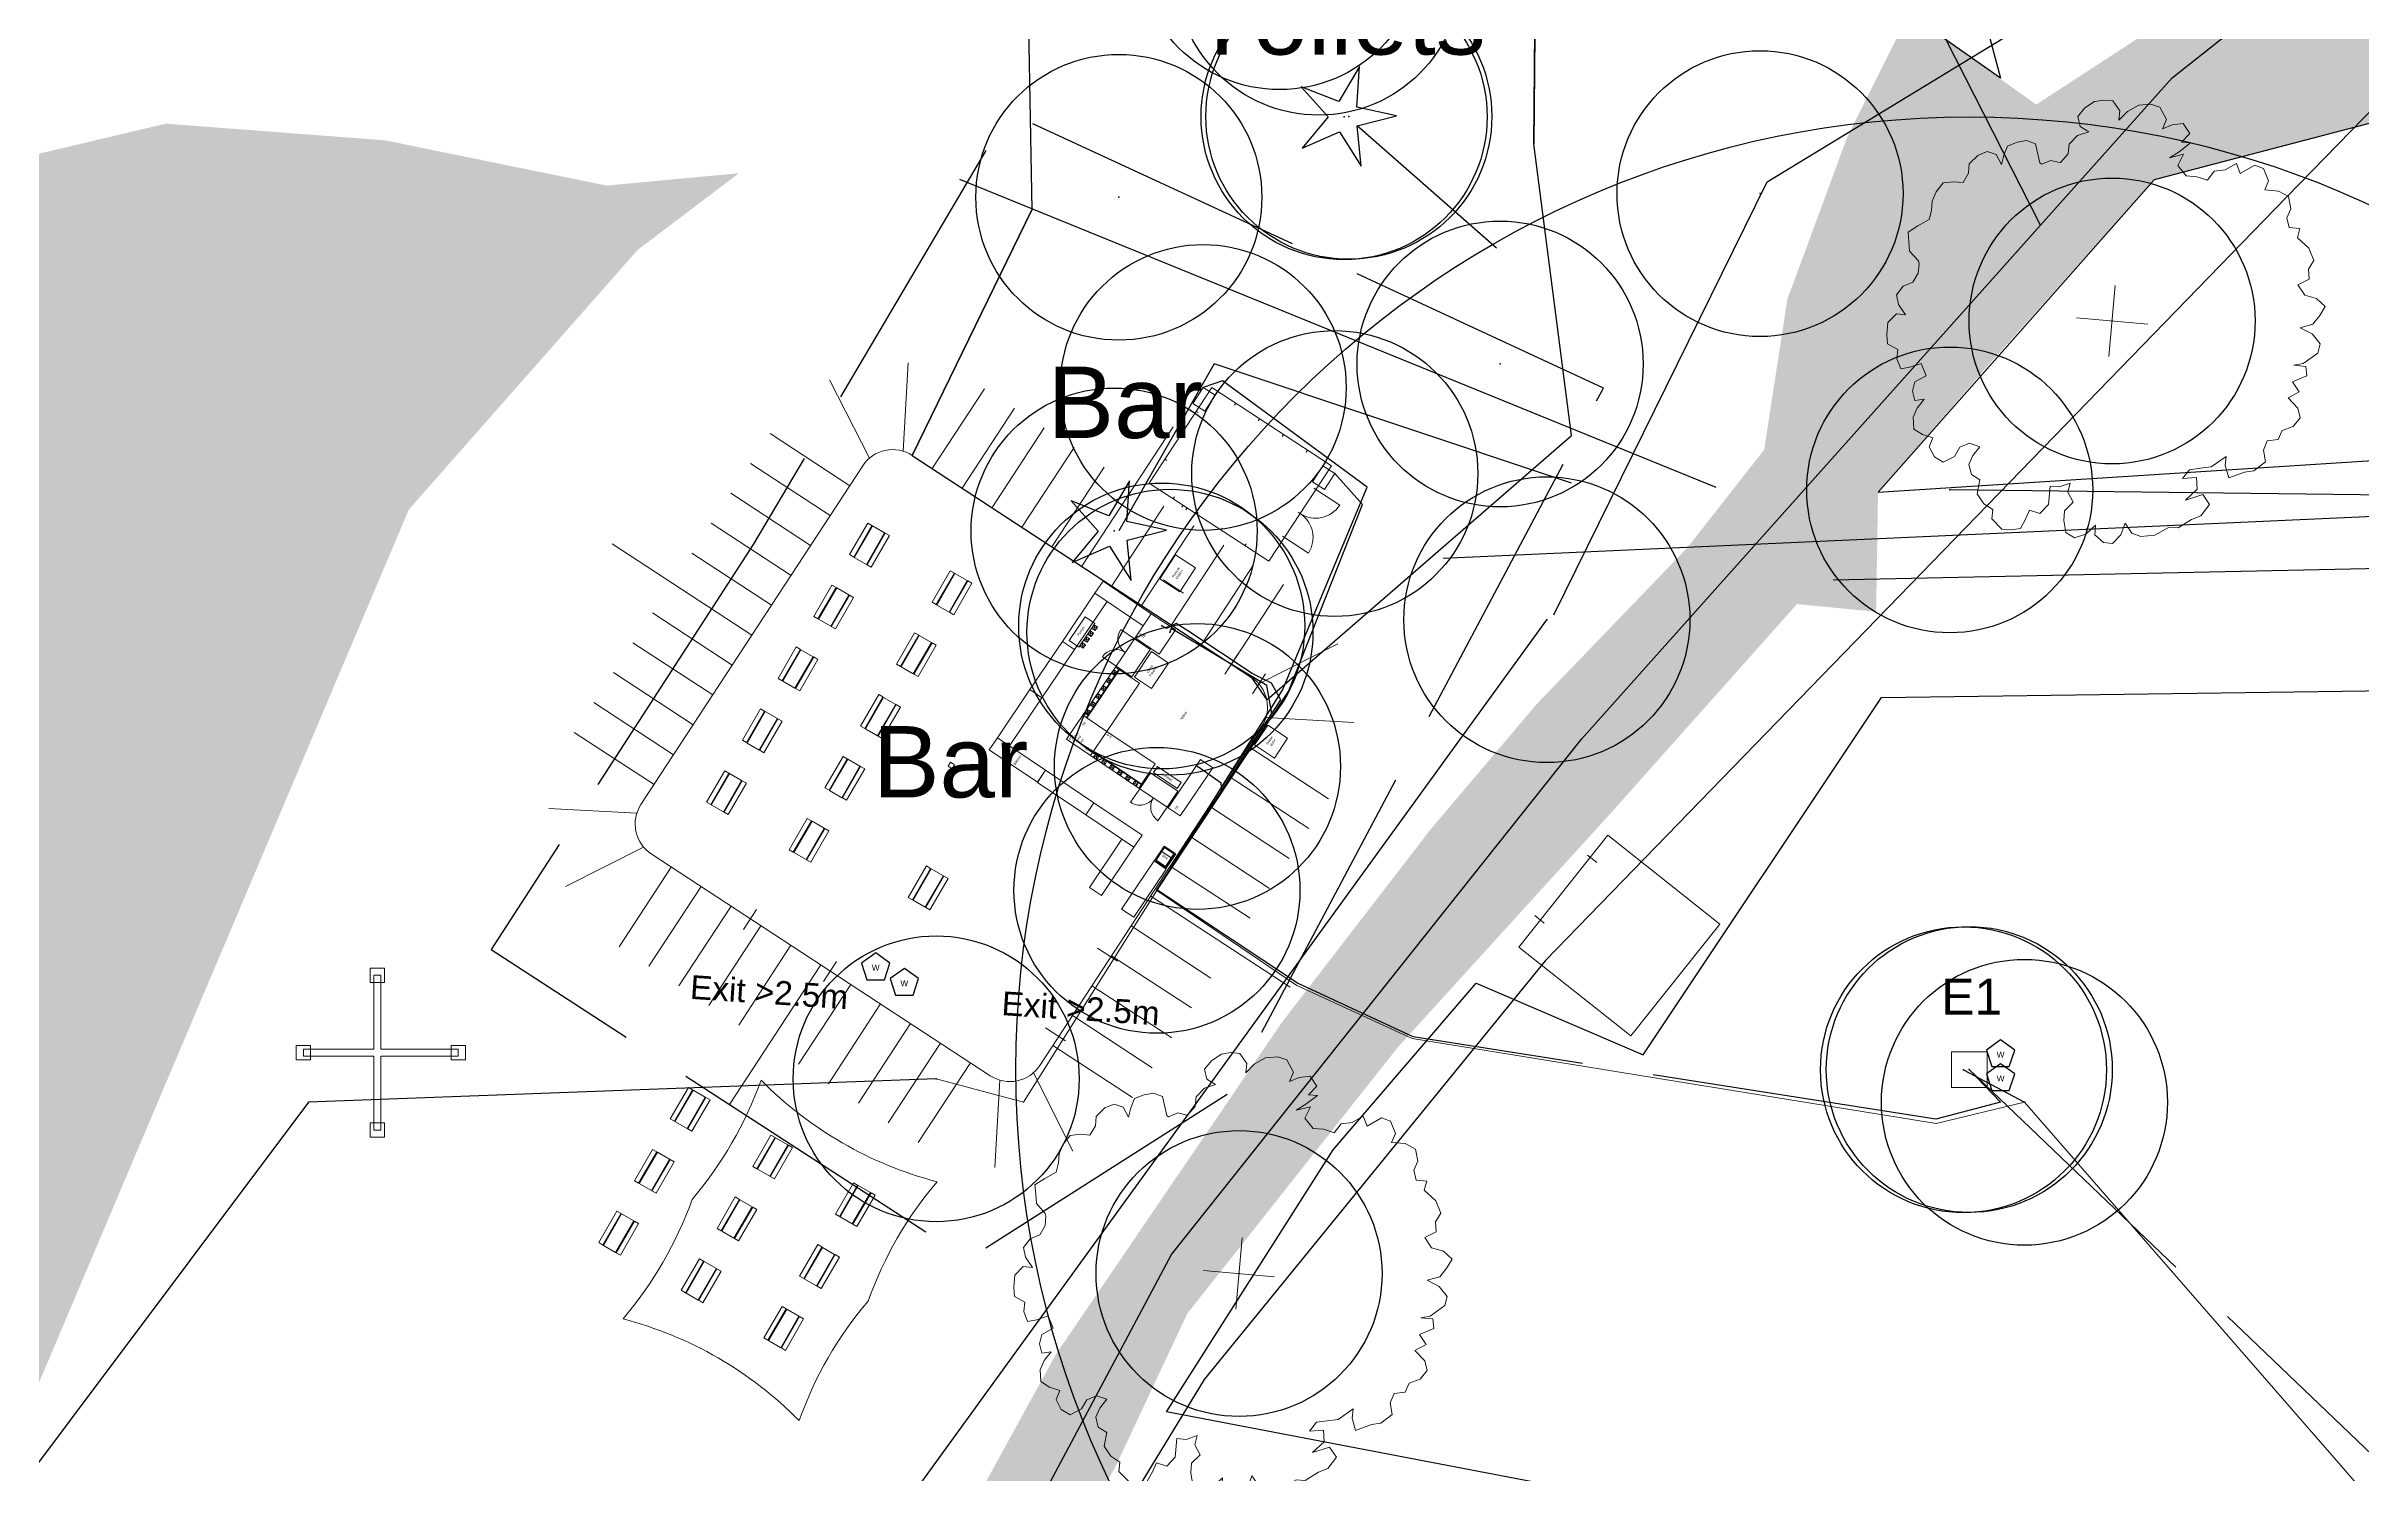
# Model space of a CAD drawing. Header units: metres. Extents: x 372109 to 376137, y 236217 to 239160.
# Drawn here: x 374176 to 374273.2, y 238256.4 to 238316.3 of the extents above; entities that cross this region are included whole.
import ezdxf

# ---------------------------------------------------------------- set-up
doc = ezdxf.new("R2010")
doc.units = ezdxf.units.M
doc.header["$MEASUREMENT"] = 0
doc.header["$PDMODE"] = 32
doc.header["$PDSIZE"] = 12
doc.linetypes.add('ACAD_ISO02W100', pattern=[15, 12, -3])
doc.linetypes.add('ACAD_ISO11W100', pattern=[33, 12, -3, 12, -3, 0, -3])
for name, color, linetype, lineweight, true_color in [('Areas ... Backstage', 16, 'Continuous', 25, 0x800000), ('Areas ... Camping', 96, 'Continuous', 25, 0x008000), ('Fire ... Water Extinguisher', 1, 'Continuous', 25, 0xff0000), ('Heras (internal)', 16, 'Continuous', 25, 0x800000), ('Labels', 18, 'Continuous', 25, 0x000000), ('License ... Music & Alcohol', 4, 'ACAD_ISO02W100', 25, 0x00ffff), ('Lighting ... Festoon', 4, 'Continuous', 25, 0x00ffff), ('Natural ... Tree Symbols', 96, 'Continuous', 5, 0x008000), ('Natural ... Trees', 96, 'Continuous', 25, 0x008000), ('Natural ... Water', 176, 'Continuous', 25, 0x000080), ('NOC ... DK', 18, 'Continuous', 13, 0x000000), ('NOC ... DK Names', 18, 'Continuous', 25, 0x000000), ('NOC ... DK Radius', 216, 'Continuous', 25, 0x800080), ('NOC ... Fibre', 2, 'ACAD_ISO11W100', 25, 0xffff00), ('NOC ... Switch', 30, 'Continuous', 25, 0xff7f00), ('Paths ... Roads', 56, 'Continuous', 25, 0x808000), ('Paths ... Trackway', 9, 'Continuous', 25, 0xc0c0c0), ('Power ... 16', 4, 'Continuous', 25, 0x00ffff), ('Power ... 32', 5, 'Continuous', 25, 0x0000ff), ('Power ... 63-3', 20, 'Continuous', 13, 0xfd5b07), ('Power ... Demand', 2, 'Continuous', 25, 0xffff00), ('Power ... Distro', 3, 'Continuous', 25, 0x00ff00), ('Services ... Water Lines', 5, 'Continuous', 25, 0x0000ff), ('Services ... Water Points', 5, 'Continuous', 25, 0x0000ff), ('Streets', 18, 'Continuous', 25, 0x000000), ('Structures', 18, 'Continuous', 18, 0x000000), ('Structures ... Exits', 18, 'Continuous', 5, 0x000000), ('Structures ... Guys & Poles', 253, 'Continuous', 9, 0xa0a0a4), ('Structures ... Internal', 9, 'Continuous', 0, 0xc0c0c0), ('Water ... Labels', 136, 'Continuous', 25, 0x008080), ('Water ... Pipes', 136, 'Continuous', 25, 0x008080), ('Water ... Points', 136, 'Continuous', 25, 0x008080)]:
    doc.layers.add(name, color=color, linetype=linetype, lineweight=lineweight, true_color=true_color)
doc.styles.add('textstyle11', font='')
doc.styles.add('textstyle12', font='')
doc.styles.add('textstyle13', font='')
doc.styles.add('textstyle147', font='Arial.ttf')
doc.styles.add('textstyle165', font='Arial.ttf')
doc.styles.add('textstyle168', font='Arial.ttf')
doc.styles.add('textstyle17', font='Arial.ttf')
doc.styles.add('textstyle174', font='Arial.ttf')
doc.styles.add('textstyle175', font='Arial.ttf')
doc.styles.add('textstyle39', font='')
doc.styles.add('textstyle40', font='')
doc.styles.add('textstyle41', font='')
doc.styles.add('textstyle42', font='')
doc.styles.add('textstyle43', font='')
doc.styles.add('textstyle44', font='')
doc.styles.add('textstyle45', font='')
doc.styles.add('textstyle46', font='')
doc.styles.add('textstyle47', font='')
doc.styles.add('textstyle48', font='')
doc.styles.add('textstyle49', font='')
doc.styles.add('textstyle50', font='')
doc.styles.add('textstyle54', font='Arial.ttf')
doc.styles.get('textstyle11').set_extended_font_data('Liberation Sans')
doc.styles.get('textstyle12').set_extended_font_data('Liberation Sans')
doc.styles.get('textstyle13').set_extended_font_data('Liberation Sans')
doc.styles.get('textstyle39').set_extended_font_data('Liberation Sans')
doc.styles.get('textstyle40').set_extended_font_data('Liberation Sans')
doc.styles.get('textstyle41').set_extended_font_data('Liberation Sans')
doc.styles.get('textstyle42').set_extended_font_data('Liberation Sans')
doc.styles.get('textstyle43').set_extended_font_data('Liberation Sans')
doc.styles.get('textstyle44').set_extended_font_data('Liberation Sans')
doc.styles.get('textstyle45').set_extended_font_data('Liberation Sans')
doc.styles.get('textstyle46').set_extended_font_data('Liberation Sans')
doc.styles.get('textstyle47').set_extended_font_data('Liberation Sans')
doc.styles.get('textstyle48').set_extended_font_data('Liberation Sans')
doc.styles.get('textstyle49').set_extended_font_data('Liberation Sans')
doc.styles.get('textstyle50').set_extended_font_data('Liberation Sans')

# ---------------------------------------------------------------- blocks, each defined once
blk = doc.blocks.new('2x8ft stage')
at = {"layer": 'Structures ... Internal'}
for p, q in [((-1.22, -0.305), (-1.22, 0.305)), ((-1.22, 0.305), (1.22, 0.305)), ((1.22, -0.305), (1.22, 0.305)), ((-1.22, -0.305), (1.22, -0.305))]:
    blk.add_line(p, q, dxfattribs=at)
blk = doc.blocks.new('4x8ft stage')
at = {"layer": 'Structures ... Internal'}
for p, q in [((1.22, 0.61), (-1.22, 0.61)), ((-1.22, 0.61), (-1.22, -0.61)), ((1.22, -0.61), (1.22, 0.61)), ((-1.22, -0.61), (1.22, -0.61))]:
    blk.add_line(p, q, dxfattribs=at)
at = {"layer": 'Structures ... Internal', "insert": (-1.17, 0.56), "char_height": 0.1, "attachment_point": 1, "style": 'textstyle12'}
blk.add_mtext('4×8', dxfattribs=at)
blk = doc.blocks.new('Double door fridge')
at = {"layer": 'Structures ... Internal'}
for p, q in [((0.69, 0.4), (-0.69, 0.4)), ((-0.69, 0.4), (-0.69, -0.4)), ((0.69, -0.4), (0.69, 0.4)), ((-0.74, -0.4), (-0.69, -0.4)), ((-0.69, -0.4), (0.69, -0.4)), ((-0.69, -1.09), (-0.69, -0.4)), ((0.69, -1.09), (0.69, -0.4)), ((0.69, -0.4), (0.74, -0.4))]:
    blk.add_line(p, q, dxfattribs=at)
for centre, start, end in [((-0.69, -0.4), 270, 0), ((0.69, -0.4), 180, 270)]:
    blk.add_arc(centre, 0.69, start, end, dxfattribs=at)
blk = doc.blocks.new('Drip tray')
at = {"layer": 'Structures ... Internal'}
for p, q in [((0.085, 0), (-0.085, 0)), ((-0.085, 0), (-0.085, -0.17)), ((-0.085, 0), (0.085, -0.17)), ((-0.085, -0.17), (0.085, 0)), ((0.085, -0.17), (0.085, 0)), ((-0.085, -0.17), (0.085, -0.17))]:
    blk.add_line(p, q, dxfattribs=at)
blk = doc.blocks.new('Keg taps')
at = {"layer": 'Structures ... Internal'}
for p, q in [((-1.2, 0.182), (-1.2, 0.2)), ((-1.2, 0.2), (1.2, 0.2)), ((-1.2, 0.182), (1.2, 0.182)), ((1.2, 0.182), (1.2, 0.2))]:
    blk.add_line(p, q, dxfattribs=at)
for p in [(-1, 0.182), (-0.6, 0.182), (-0.2, 0.182), (0.2, 0.182), (0.6, 0.182), (1, 0.182)]:
    blk.add_blockref('Drip tray', p, dxfattribs=at)
blk = doc.blocks.new('4x4ft stage')
at = {"layer": 'Structures ... Internal'}
for p, q in [((0.61, 0.61), (-0.61, 0.61)), ((-0.61, 0.61), (-0.61, -0.61)), ((0.61, -0.61), (0.61, 0.61)), ((-0.61, -0.61), (0.61, -0.61))]:
    blk.add_line(p, q, dxfattribs=at)
at = {"layer": 'Structures ... Internal', "insert": (-0.56, 0.56), "char_height": 0.1, "attachment_point": 1, "style": 'textstyle11'}
blk.add_mtext('4×4', dxfattribs=at)
blk = doc.blocks.new('Fire Extinguisher - Water')
at = {"layer": 'Fire ... Water Extinguisher'}
for p, q in [((0, 0.622), (-0.591, 0.192)), ((-0.591, 0.192), (-0.366, -0.503)), ((0.591, 0.192), (0, 0.622)), ((0.365, -0.503), (0.591, 0.192)), ((-0.366, -0.503), (0.365, -0.503))]:
    blk.add_line(p, q, dxfattribs=at)
at = {"layer": 'Fire ... Water Extinguisher', "insert": (0, 0), "char_height": 0.05, "attachment_point": 5, "style": 'textstyle17'}
blk.add_mtext('\\H0.25;W', dxfattribs=at)
blk = doc.blocks.new('Capri 28x38ft')
at = {"layer": 'Structures', "flags": 128}
blk.add_lwpolyline([(-5.7912, -4.2672, -0.0912408), (0, -4.2672, -0.0912408), (5.7912, -4.2672, -0.1358095), (5.7912, 4.2672, -0.0912408), (0, 4.2672, -0.0912408), (-5.7912, 4.2672, -0.1358095)], format="xyb", close=True, dxfattribs=at)
blk = doc.blocks.new('Waste IBC')
at = {"layer": 'Structures ... Internal'}
for p, q in [((0.5, 0.5), (-0.5, 0.5)), ((-0.5, 0.5), (-0.5, -0.5)), ((0.5, -0.5), (0.5, 0.5)), ((-0.5, -0.5), (0.5, -0.5))]:
    blk.add_line(p, q, dxfattribs=at)
at = {"layer": 'Structures ... Internal', "insert": (0, 0), "char_height": 0.1, "attachment_point": 5, "style": 'textstyle41'}
blk.add_mtext('Waste\\Pwater', dxfattribs=at)
blk = doc.blocks.new('Tree')
at = {"layer": 'Natural ... Tree Symbols', "linetype": 'ByBlock'}
for p, q in [((0, -1.5), (0, 1.5)), ((-1.5, 0), (1.5, 0))]:
    blk.add_line(p, q, dxfattribs=at)
blk.add_lwpolyline([(-0.966, -7.718), (-1.22, -7.326), (-1.153, -6.933), (-1.602, -7.13), (-1.991, -7.13), (-1.991, -7.915), (-2.314, -8.32), (-2.763, -8.215), (-2.89, -8.608), (-3.076, -9.013), (-3.466, -9.105), (-3.847, -9.105), (-4.297, -8.713), (-4.297, -8.32), (-4.686, -8.111), (-5.008, -7.718), (-4.941, -7.13), (-5.322, -6.933), (-5.457, -6.528), (-5.322, -6.135), (-5.068, -5.743), (-5.517, -5.638), (-5.907, -5.835), (-6.093, -6.24), (-6.542, -6.528), (-6.932, -6.332), (-7.186, -5.939), (-7.059, -5.547), (-7.508, -5.442), (-7.89, -5.246), (-7.957, -4.749), (-7.83, -4.356), (-7.568, -3.964), (-7.957, -4.055), (-8.085, -3.663), (-8.017, -3.27), (-7.568, -2.97), (-7.83, -2.472), (-8.279, -2.669), (-8.661, -2.773), (-8.856, -2.368), (-8.856, -1.975), (-9.305, -1.779), (-9.364, -1.387), (-9.364, -0.89), (-9.042, -0.497), (-8.661, -0.497), (-8.983, -0.092), (-9.11, 0.301), (-8.856, 0.693), (-8.466, 0.89), (-8.279, 1.295), (-8.279, 1.688), (-8.318, 1.807), (-8.729, 2.185), (-8.788, 2.577), (-8.856, 2.97), (-8.466, 3.27), (-8.017, 3.571), (-7.957, 3.964), (-7.957, 4.356), (-7.83, 4.762), (-7.568, 5.154), (-7.118, 5.246), (-6.737, 5.246), (-6.542, 5.651), (-6.542, 6.044), (-6.22, 6.436), (-5.839, 6.633), (-5.457, 6.541), (-5.195, 6.135), (-5.135, 6.541), (-5.008, 6.933), (-4.619, 7.13), (-4.237, 7.234), (-3.847, 7.13), (-3.593, 6.345), (-3.525, 6.299), (-3.144, 6.495), (-2.763, 6.436), (-2.733, 6.436), (-2.441, 6.829), (-2.441, 7.234), (-2.119, 7.627), (-1.669, 7.823), (-2.051, 8.019), (-2.186, 8.425), (-1.924, 8.817), (-1.542, 9.118), (-1.153, 9.21), (-0.771, 9.21), (-0.449, 8.817), (-0.449, 8.425), (-0.127, 8.817), (0.322, 9.118), (0.83, 9.21), (1.22, 9.118), (1.542, 8.621), (1.407, 8.215), (1.797, 8.425), (2.246, 8.516), (2.568, 8.124), (2.246, 7.731), (2.627, 7.731), (2.178, 7.326), (1.797, 7.038), (2.373, 7.234), (2.178, 6.737), (2.568, 6.345), (3.017, 6.345), (3.466, 6.24), (3.72, 6.633), (4.169, 6.737), (4.619, 7.038), (4.813, 6.633), (5.39, 7.038), (5.771, 6.933), (6.025, 6.436), (5.898, 6.044), (6.474, 6.044), (6.924, 5.848), (7.059, 5.35), (6.924, 4.958), (7.059, 4.553), (7.508, 4.553), (7.44, 4.16), (7.957, 3.768), (8.212, 3.27), (8.017, 2.878), (8.085, 2.472), (7.635, 2.185), (7.957, 1.779), (8.466, 1.688), (8.856, 1.387), (8.661, 0.994), (8.407, 0.602), (7.89, 0.406), (8.407, 0.196), (8.788, -0.196), (8.72, -0.589), (8.144, -1.086), (7.763, -1.19), (8.271, -1.19), (8.339, -1.583), (7.763, -1.884), (8.085, -2.276), (7.635, -2.577), (8.085, -2.97), (8.212, -3.362), (7.957, -3.755), (7.508, -3.964), (7.373, -4.356), (6.924, -4.448), (6.796, -4.853), (6.924, -5.337), (6.474, -5.743), (6.093, -5.835), (5.449, -6.135), (5.263, -5.638), (5.263, -5.246), (4.678, -5.743), (4.229, -5.835), (3.78, -5.939), (3.525, -6.332), (4.102, -6.24), (4.169, -6.724), (3.72, -7.221), (4.424, -6.933), (4.746, -7.326), (4.424, -7.823), (4.042, -8.019), (3.525, -8.412), (3.144, -8.412), (2.568, -8.804), (1.991, -8.909), (1.602, -8.804), (1.28, -8.412), (1.153, -8.909), (0.83, -9.301), (0.449, -9.301), (0.059, -9.013), (0.059, -8.608), (-0.322, -9.013), (-0.771, -9.21), (-1.153, -9.013), (-1.288, -8.516), (-1.288, -8.111)], close=True, dxfattribs=at)
blk = doc.blocks.new('Chest freezer')
at = {"layer": 'Structures ... Internal'}
for p, q in [((0.645, 0.43), (-0.645, 0.43)), ((-0.645, 0.43), (-0.645, -0.43)), ((0.645, -0.43), (0.645, 0.43)), ((-0.645, -0.43), (0.645, -0.43))]:
    blk.add_line(p, q, dxfattribs=at)
at = {"layer": 'Structures ... Internal', "insert": (0, 0), "char_height": 0.1, "attachment_point": 5, "style": 'textstyle13'}
blk.add_mtext('Chest\\PFreezer', dxfattribs=at)
blk = doc.blocks.new('Sink')
at = {"layer": 'Structures ... Internal'}
for p, q in [((0, 0), (0, 0.726)), ((0, 0.726), (0.588, 0.726)), ((0, 0), (0.588, 0)), ((0.045, 0.681), (0.525, 0.681)), ((0.045, 0.045), (0.045, 0.681)), ((0.045, 0.481), (0.525, 0.481)), ((0.045, 0.045), (0.525, 0.045)), ((0.525, 0.045), (0.525, 0.681)), ((0.57, 0), (0.57, 0.726)), ((0.588, 0), (0.588, 0.726))]:
    blk.add_line(p, q, dxfattribs=at)
at = {"layer": 'Structures ... Internal', "insert": (0.285, 0.363), "char_height": 0.1, "attachment_point": 5, "style": 'textstyle39'}
blk.add_mtext('Sink', dxfattribs=at)
blk = doc.blocks.new('Storage unit')
at = {"layer": 'Structures ... Internal'}
for p, q in [((0.6, 0.15), (-0.6, 0.15)), ((-0.6, 0.15), (-0.6, -0.15)), ((0.6, -0.15), (0.6, 0.15)), ((-0.6, -0.15), (0.6, -0.15))]:
    blk.add_line(p, q, dxfattribs=at)
at = {"layer": 'Structures ... Internal', "insert": (0, 0), "char_height": 0.1, "attachment_point": 5, "style": 'textstyle40'}
blk.add_mtext('Shelves', dxfattribs=at)
blk = doc.blocks.new('Handpumps')
at = {"layer": 'Structures ... Internal'}
for p, q in [((-0.6, -0.1), (-0.6, 0.4)), ((-0.6, 0.4), (0.6, 0.4)), ((0.6, -0.1), (0.6, 0.4)), ((-0.6, -0.1), (0.6, -0.1))]:
    blk.add_line(p, q, dxfattribs=at)
for p in [(-0.45, -0.1), (-0.15, -0.1), (0.15, -0.1), (0.45, -0.1)]:
    blk.add_blockref('Drip tray', p, dxfattribs=at)
blk = doc.blocks.new('5ft Picnic Bench')
at = {"layer": 'Structures ... Internal', "flags": 128}
for points in [[(-0.762, -0.295), (0.762, -0.295), (0.762, 0.295), (-0.762, 0.295)], [(-0.761, 0.323), (0.763, 0.323), (0.763, 0.523), (-0.761, 0.523)], [(-0.759, -0.523), (0.765, -0.523), (0.765, -0.323), (-0.759, -0.323)]]:
    blk.add_lwpolyline(points, close=True, dxfattribs=at)
blk = doc.blocks.new('Clearspan 6x6')
at = {"layer": 'Structures', "flags": 128}
blk.add_lwpolyline([(3, -3), (3, 3), (-3, 3), (-3, -3)], close=True, dxfattribs=at)

msp = doc.modelspace()

# ---------------------------------------------------------------- hatches: boundary and pattern name
at = {"layer": 'Natural ... Water', "transparency": 33554687}
msp.add_hatch(color=256, dxfattribs=at).paths.add_polyline_path([(374205.06, 238311.01), (374200.81, 238307.79), (374191.21, 238296.89), (374173.81, 238255.79), (374171.61, 238254.09), (374164.21, 238250.79), (374161.01, 238251.09), (374145.61, 238257.59), (374141.21, 238261.09), (374136.91, 238266.69), (374133.21, 238275.99), (374134.51, 238285.59), (374149.11, 238306.09), (374155.31, 238308.59), (374161.41, 238307.09), (374169.61, 238310.39), (374181.01, 238313.09), (374190.21, 238312.39), (374199.51, 238310.49)], flags=0)
at = {"layer": 'Paths ... Roads', "transparency": 33554687}
msp.add_hatch(color=256, dxfattribs=at).paths.add_polyline_path([(374147.06, 238193.924), (374153.174, 238196.232), (374161.757, 238201.658), (374169.045, 238206.678), (374182.163, 238215.748), (374189.775, 238223.117), (374199.493, 238233.401), (374206.781, 238242.309), (374210.182, 238248.787), (374212.449, 238250.649), (374218.36, 238261.419), (374227.835, 238275.347), (374234.07, 238283.445), (374238.524, 238288.709), (374244.84, 238295.268), (374248.079, 238299.398), (374249.051, 238305.714), (374251.561, 238312.516), (374254.152, 238317.699), (374259.497, 238313.893), (374264.841, 238317.375), (374274.559, 238324.501), (374280.551, 238329.845), (374289.621, 238338.915), (374294.722, 238345.555), (374299.257, 238352.6), (374305.006, 238361.588), (374308.731, 238369.686), (374316.181, 238382.319), (374321.931, 238390.821), (374330.352, 238402.482), (374337.721, 238411.228), (374348.167, 238423.86), (374352.54, 238429.528), (374359.99, 238437.302), (374364.687, 238442.566), (374372.218, 238449.854), (374375.619, 238450.745), (374380.72, 238446.534), (374373.189, 238437.464), (374376.267, 238436.007), (374370.112, 238432.12), (374363.472, 238429.528), (374353.755, 238423.941), (374339.827, 238407.665), (374327.356, 238392.522), (374322.983, 238386.61), (374314.562, 238372.601), (374310.513, 238365.394), (374306.545, 238357.054), (374302.982, 238351.547), (374299.338, 238345.555), (374292.293, 238336.647), (374277.312, 238320.776), (374274.478, 238317.861), (374274.316, 238313.326), (374264.437, 238310.734), (374257.634, 238303.123), (374252.857, 238297.616), (374252.776, 238292.596), (374249.456, 238292.919), (374241.601, 238284.093), (374232.693, 238274.295), (374223.867, 238263.12), (374220.871, 238256.723), (374216.822, 238249.435), (374212.206, 238242.389), (374202.813, 238232.186), (374197.873, 238225.708), (374193.176, 238218.582), (374182.973, 238212.185), (374170.665, 238203.439), (374164.834, 238199.795), (374158.923, 238195.585)], flags=0)

# ---------------------------------------------------------------- linework, layer by layer
at = {"layer": 'Areas ... Backstage', "flags": 128}
msp.add_lwpolyline([(374240, 238300), (374238.414, 238312.243), (374238.481, 238320.19), (374223.53, 238325.562), (374222.274, 238322.144), (374220.1, 238322.935), (374217.206, 238317.14), (374217.352, 238309.468), (374212.335, 238299.16), (374226.559, 238289.851), (374227.206, 238288.903), (374240, 238300), (374240, 238300)], dxfattribs=at)
at = {"layer": 'Areas ... Camping', "flags": 128}
for points in [[(374353.755, 238423.941), (374336, 238402), (374325.17, 238389.566), (374314.562, 238372.601), (374298.253, 238343.795), (374274.478, 238317.861), (374274.316, 238313.326), (374264.437, 238310.734), (374252.857, 238297.616), (374290, 238300), (374369.464, 238298.547), (374373.027, 238308.912), (374363.472, 238429.528)], [(374289.64, 238289.506), (374346.392, 238285.356), (374342.115, 238260.507), (374355.415, 238253.159), (374336.577, 238223.432), (374333.883, 238227), (374298, 238242), (374264.475, 238251.064), (374223, 238259), (374230, 238270), (374236, 238277), (374243, 238274), (374253, 238289)]]:
    msp.add_lwpolyline(points, close=True, dxfattribs=at)
at = {"layer": 'Heras (internal)'}
for p, q in [((374238.481, 238320.19), (374238.414, 238312.243)), ((374212.335, 238299.16), (374217.352, 238309.468)), ((374227.206, 238288.903), (374240, 238300))]:
    msp.add_line(p, q, dxfattribs=at)
at = {"layer": 'License ... Music & Alcohol', "flags": 128}
msp.add_lwpolyline([(374205.662, 238295.414), (374194.662, 238278.414), (374214.662, 238265.414), (374225.662, 238272.414), (374241.337, 238301.991), (374216.368, 238313.564)], close=True, dxfattribs=at)
at = {"layer": 'Lighting ... Festoon', "flags": 128}
msp.add_lwpolyline([(374311.061, 238186.698), (374343.55, 238238.253), (374359.698, 238274.828), (374370, 238310), (374362.032, 238426.381), (374344.523, 238410.817), (374320.399, 238377.744), (374292.189, 238332.803), (374270, 238310), (374238.883, 238277.941), (374224.584, 238260.367), (374203.617, 238225.929), (374183, 238209), (374186.302, 238200.447)], dxfattribs=at)
at = {"layer": 'Natural ... Trees'}
for p in [(374221, 238310), (374262.678, 238304.806), (374237, 238303), (374226.044, 238264.81)]:
    msp.add_point(p, dxfattribs=at)
at = {"layer": 'Natural ... Water'}
for points in [[(374246.07, 238297.82), (374214.324, 238310.742)], [(374298.33, 238294.93), (374250.971, 238293.918)]]:
    msp.add_lwpolyline(points, dxfattribs=at)
at = {"layer": 'NOC ... DK', "flags": 128}
msp.add_lwpolyline([(374255.935, 238272.624), (374257.435, 238272.624), (374257.435, 238274.124), (374255.935, 238274.124)], close=True, dxfattribs=at)
at = {"layer": 'NOC ... DK Radius'}
msp.add_circle((374256.685, 238273.374), 40, dxfattribs=at)
at = {"layer": 'NOC ... Fibre'}
msp.add_lwpolyline([(374256.685, 238273.374), (374258, 238272), (374255.279, 238271.286), (374233.354, 238274.744), (374228.5, 238277), (374222.59, 238280.924), (374227.8, 238288.9), (374227.4, 238289.6), (374226.6, 238290), (374223.9, 238291.8), (374223.4, 238292.1), (374223, 238291.9), (374222.8, 238292)], dxfattribs=at)
at = {"layer": 'NOC ... Fibre', "flags": 128}
msp.add_lwpolyline([(374256.685, 238273.374), (374286.092, 238245.219), (374307.193, 238235.479), (374328.462, 238248.053), (374330.175, 238248.993)], dxfattribs=at)
at = {"layer": 'NOC ... Switch'}
for p in [(374222.8, 238292), (374256.685, 238273.374)]:
    msp.add_point(p, dxfattribs=at)
at = {"layer": 'Paths ... Trackway', "flags": 128}
msp.add_lwpolyline([(374242.283, 238413.657), (374244.68, 238413.211), (374238, 238390), (374258, 238315), (374254.152, 238317.699), (374234.865, 238390.074)], close=True, dxfattribs=at)
at = {"layer": 'Power ... 16', "flags": 128}
for points in [[(374222.6, 238280.9), (374227.871, 238289.309), (374231.426, 238297.824), (374225.35, 238302.289), (374224.539, 238302.013)], [(374222.6, 238280.9), (374228.119, 238289.247), (374231.22, 238297.101), (374230.062, 238298.399)]]:
    msp.add_lwpolyline(points, dxfattribs=at)
at = {"layer": 'Power ... 32'}
msp.add_line((374256.443, 238273.364), (374259, 238272), dxfattribs=at)
at = {"layer": 'Power ... 32', "flags": 128}
for points in [[(374222.6, 238280.9), (374227.414, 238288.319), (374227.206, 238289.499), (374224.7, 238291), (374223.2, 238291.9), (374223.144, 238291.739)], [(374222.6, 238280.9), (374225.327, 238285.062), (374225.3, 238285.4), (374224.3, 238286.1)], [(374213.336, 238272.986), (374187, 238272), (374172, 238252), (374158, 238246)]]:
    msp.add_lwpolyline(points, dxfattribs=at)
at = {"layer": 'Power ... 63-3'}
msp.add_line((374285.193, 238241.927), (374259, 238272), dxfattribs=at)
at = {"layer": 'Power ... 63-3', "flags": 128}
for points in [[(374213.336, 238272.986), (374217, 238272), (374222.6, 238280.9)], [(374222.6, 238280.9), (374228.476, 238276.911), (374233.306, 238274.686), (374255.293, 238271.117), (374259, 238272)]]:
    msp.add_lwpolyline(points, dxfattribs=at)
at = {"layer": 'Power ... Demand'}
for p in [(374224.539, 238302.013), (374230.062, 238298.399)]:
    msp.add_point(p, dxfattribs=at)
at = {"layer": 'Power ... Distro'}
for p in [(374227.751, 238320.52), (374229.387, 238319.448), (374223.144, 238291.739), (374224.3, 238286.1), (374222.6, 238280.9), (374256.443, 238273.364), (374213.336, 238272.986), (374259, 238272)]:
    msp.add_point(p, dxfattribs=at)
at = {"layer": 'Services ... Water Lines'}
for points in [[(374239.259, 238292.462), (374248.203, 238310.648), (374262.713, 238319.493), (374314.416, 238378.128), (374343.797, 238437.11), (374363.795, 238478.568), (374444.273, 238637.087)], [(374339.243, 238290.588), (374328.731, 238292.92), (374305.263, 238297.108), (374255.865, 238297.713)], [(374077.418, 238104.98), (374149.816, 238188.063), (374160.674, 238195.268), (374178.264, 238213.255), (374207.283, 238248.536), (374238.961, 238292.263)]]:
    msp.add_lwpolyline(points, dxfattribs=at)
at = {"layer": 'Services ... Water Points'}
for p in [(374247.905, 238310.152), (374255.865, 238297.713), (374238.961, 238292.263)]:
    msp.add_point(p, dxfattribs=at)
at = {"layer": 'Streets', "flags": 128}
for points in [[(374259.673, 238308.834), (374265.192, 238315.021), (374280.614, 238327.23), (374292.751, 238340.152), (374301.889, 238353.289), (374316.311, 238379.063), (374321.666, 238387.702), (374334.089, 238404.051), (374353.223, 238427.255), (374363.218, 238434.68)], [(374259.673, 238308.834), (374255.711, 238316.606), (374236, 238390), (374243.481, 238413.434)], [(374185.604, 238216.962), (374187.823, 238218.649), (374197.462, 238228.407), (374209.218, 238242.341), (374217.429, 238254.763), (374223.212, 238265.615), (374240.418, 238287.248), (374259.673, 238308.834)]]:
    msp.add_lwpolyline(points, dxfattribs=at)
at = {"layer": 'Structures'}
for p, q in [((374222.272, 238297.999), (374224.9, 238302.016)), ((374224.9, 238302.016), (374229.921, 238298.73)), ((374227.292, 238294.714), (374222.272, 238297.999)), ((374229.921, 238298.73), (374227.292, 238294.714)), ((374220.11, 238278.47), (374220.947, 238277.922)), ((374189.734, 238274.237), (374189.734, 238277.337)), ((374189.734, 238277.337), (374190.034, 238277.337)), ((374190.034, 238274.237), (374190.034, 238277.337)), ((374217.919, 238275.123), (374218.756, 238274.575)), ((374189.734, 238274.237), (374186.784, 238274.237)), ((374186.784, 238274.237), (374186.784, 238273.937)), ((374189.734, 238273.937), (374186.784, 238273.937)), ((374189.734, 238270.837), (374189.734, 238273.937)), ((374193.284, 238274.237), (374190.034, 238274.237)), ((374190.034, 238270.837), (374190.034, 238273.937)), ((374193.284, 238273.937), (374190.034, 238273.937)), ((374193.284, 238274.237), (374193.284, 238273.937)), ((374189.734, 238270.837), (374190.034, 238270.837))]:
    msp.add_line(p, q, dxfattribs=at)
at = {"layer": 'Structures', "flags": 128}
msp.add_lwpolyline([(374201.383, 238282.426), (374215.607, 238273.116, 0.414214), (374217.684, 238273.55), (374226.993, 238287.775, 0.414214), (374226.559, 238289.851), (374212.335, 238299.16, 0.414214), (374210.258, 238298.727), (374200.949, 238284.502, 0.414214), (374201.383, 238282.426)], format="xyb", dxfattribs=at)
for points in [[(374213.833, 238286.11), (374214, 238286), (374214.11, 238286.167), (374213.942, 238286.277)], [(374189.584, 238277.037), (374190.184, 238277.037), (374190.184, 238277.637), (374189.584, 238277.637)], [(374186.484, 238273.787), (374187.084, 238273.787), (374187.084, 238274.387), (374186.484, 238274.387)], [(374192.984, 238273.787), (374193.584, 238273.787), (374193.584, 238274.387), (374192.984, 238274.387)], [(374189.584, 238270.537), (374190.184, 238270.537), (374190.184, 238271.137), (374189.584, 238271.137)]]:
    msp.add_lwpolyline(points, close=True, dxfattribs=at)
at = {"layer": 'Structures ... Exits'}
for p, q in [((374225.996, 238290.817), (374225.449, 238289.98)), ((374227.153, 238289.988), (374226.605, 238289.151)), ((374240.66, 238282.374), (374241.052, 238282.063)), ((374205.254, 238279.261), (374205.802, 238280.098)), ((374238.452, 238279.838), (374238.844, 238279.527)), ((374208.601, 238277.071), (374209.149, 238277.908))]:
    msp.add_line(p, q, dxfattribs=at)
at = {"layer": 'Structures ... Guys & Poles'}
for p, q in [((374212.163, 238303.046), (374211.949, 238299.341)), ((374210.538, 238299.046), (374208.863, 238302.341)), ((374213.172, 238298.613), (374215.362, 238301.96)), ((374214.427, 238297.791), (374216.617, 238301.138)), ((374206.364, 238300.08), (374209.711, 238297.89)), ((374215.682, 238296.97), (374217.872, 238300.317)), ((374219.447, 238294.506), (374223.28, 238300.363)), ((374205.542, 238298.825), (374208.889, 238296.635)), ((374216.937, 238296.149), (374219.127, 238299.496)), ((374218.192, 238295.327), (374220.383, 238298.674)), ((374204.721, 238297.57), (374208.068, 238295.38)), ((374220.702, 238293.684), (374222.893, 238297.031)), ((374203.9, 238296.315), (374207.247, 238294.125)), ((374221.957, 238292.863), (374224.148, 238296.21)), ((374199.747, 238295.448), (374205.604, 238291.615)), ((374203.078, 238295.06), (374206.425, 238292.87)), ((374223.212, 238292.042), (374225.403, 238295.388)), ((374224.468, 238291.22), (374226.658, 238294.567)), ((374225.723, 238290.399), (374227.913, 238293.746)), ((374201.435, 238292.55), (374204.782, 238290.359)), ((374200.614, 238291.295), (374203.961, 238289.104)), ((374230.189, 238291.249), (374226.879, 238289.57)), ((374199.793, 238290.04), (374203.14, 238287.849)), ((374198.971, 238288.785), (374202.318, 238286.594)), ((374227.174, 238288.158), (374230.864, 238287.942)), ((374198.15, 238287.529), (374201.497, 238285.339)), ((374229.792, 238284.747), (374226.445, 238286.938)), ((374228.971, 238283.492), (374225.624, 238285.683)), ((374200.775, 238284.137), (374197.085, 238284.335)), ((374228.15, 238282.237), (374224.803, 238284.428)), ((374201.054, 238282.718), (374197.781, 238281.056)), ((374227.328, 238280.982), (374223.981, 238283.173)), ((374202.219, 238281.878), (374200.029, 238278.531)), ((374226.507, 238279.727), (374223.16, 238281.917)), ((374203.475, 238281.057), (374201.284, 238277.71)), ((374228.196, 238276.829), (374222.338, 238280.662)), ((374204.73, 238280.235), (374202.539, 238276.888)), ((374205.985, 238279.414), (374203.794, 238276.067)), ((374224.864, 238277.217), (374221.517, 238279.407)), ((374207.24, 238278.593), (374205.049, 238275.246)), ((374208.495, 238277.771), (374204.662, 238271.914)), ((374224.043, 238275.962), (374220.696, 238278.152)), ((374209.75, 238276.95), (374207.56, 238273.603)), ((374223.221, 238274.707), (374219.874, 238276.897)), ((374211.005, 238276.128), (374208.815, 238272.781)), ((374222.4, 238273.451), (374219.053, 238275.642)), ((374212.26, 238275.307), (374210.07, 238271.96)), ((374213.515, 238274.485), (374211.325, 238271.139)), ((374214.771, 238273.664), (374212.58, 238270.317)), ((374221.578, 238272.196), (374218.231, 238274.387)), ((374216.007, 238272.932), (374215.793, 238269.268)), ((374217.418, 238273.244), (374219.077, 238269.942))]:
    msp.add_line(p, q, dxfattribs=at)
at = {"layer": 'Structures ... Internal'}
for p, q in [((374224.539, 238302.013), (374224.101, 238301.343)), ((374225.041, 238301.684), (374224.539, 238302.013)), ((374224.101, 238301.343), (374224.603, 238301.015)), ((374224.327, 238300.957), (374224.243, 238301.012)), ((374224.603, 238301.015), (374225.041, 238301.684)), ((374225.904, 238301.359), (374225.849, 238301.275)), ((374223.669, 238299.953), (374223.586, 238300.007)), ((374226.908, 238300.702), (374226.853, 238300.618)), ((374227.912, 238300.044), (374227.858, 238299.961)), ((374223.012, 238298.949), (374222.929, 238299.003)), ((374228.916, 238299.387), (374228.862, 238299.304)), ((374229.56, 238298.727), (374229.122, 238298.058)), ((374229.122, 238298.058), (374229.624, 238297.729)), ((374230.062, 238298.399), (374229.56, 238298.727)), ((374229.624, 238297.729), (374230.062, 238298.399)), ((374223.331, 238297.426), (374223.276, 238297.342)), ((374223.639, 238296.985), (374223.694, 238297.068)), ((374223.807, 238296.875), (374223.862, 238296.959)), ((374229.263, 238297.726), (374229.18, 238297.781)), ((374229.263, 238297.726), (374230.268, 238297.069)), ((374224.335, 238296.769), (374224.28, 238296.685)), ((374225.339, 238296.112), (374225.284, 238296.028)), ((374228.606, 238296.722), (374228.523, 238296.777)), ((374223.382, 238294.987), (374222.725, 238293.983)), ((374224.218, 238294.439), (374223.382, 238294.987)), ((374226.343, 238295.455), (374226.288, 238295.371)), ((374227.949, 238295.718), (374227.866, 238295.773)), ((374227.949, 238295.718), (374228.953, 238295.061)), ((374222.725, 238293.983), (374223.561, 238293.435)), ((374222.878, 238293.943), (374223.707, 238293.384)), ((374223.561, 238293.435), (374224.218, 238294.439))]:
    msp.add_line(p, q, dxfattribs=at)
for centre, start, end in [((374229.263, 238297.726), 236.8, 326.8), ((374227.949, 238295.718), 326.8, 56.8)]:
    msp.add_arc(centre, 1.2, start, end, dxfattribs=at)
at = {"layer": 'Water ... Pipes'}
for p, q in [((374236.845, 238307.863), (374231, 238313)), ((374225, 238303), (374221, 238296)), ((374240, 238298), (374225, 238303)), ((374221.444, 238298.091), (374220.584, 238296.619)), ((374221.335, 238296.39), (374221.444, 238298.091)), ((374234.611, 238294.847), (374304.002, 238297.972)), ((374220.584, 238296.619), (374219, 238297.248)), ((374219, 238297.248), (374220.134, 238295.976)), ((374220.134, 238295.976), (374219.046, 238294.664)), ((374223, 238296.027), (374221.335, 238296.39)), ((374221.349, 238295.605), (374223, 238296.027)), ((374219.046, 238294.664), (374220.607, 238295.349)), ((374220.607, 238295.349), (374221.518, 238293.909)), ((374221.518, 238293.909), (374221.349, 238295.605))]:
    msp.add_line(p, q, dxfattribs=at)
msp.add_point((374220.802, 238295.988), dxfattribs=at)
at = {"layer": 'Water ... Points'}
for p, q in [((374231.095, 238315.486), (374230.235, 238314.014)), ((374230.986, 238313.785), (374231.095, 238315.486)), ((374230.235, 238314.014), (374228.651, 238314.643)), ((374228.651, 238314.643), (374229.785, 238313.371)), ((374229.785, 238313.371), (374228.697, 238312.059)), ((374232.651, 238313.422), (374230.986, 238313.785)), ((374231, 238313), (374232.651, 238313.422)), ((374228.697, 238312.059), (374230.258, 238312.744)), ((374230.258, 238312.744), (374231.169, 238311.304)), ((374231.169, 238311.304), (374231, 238313))]:
    msp.add_line(p, q, dxfattribs=at)
for p in [(374230.453, 238313.383), (374230.651, 238313.395)]:
    msp.add_point(p, dxfattribs=at)

# ---------------------------------------------------------------- block references
at = {"layer": 'Fire ... Water Extinguisher'}
for p in [(374210.797, 238277.651), (374212, 238277), (374258, 238274), (374258, 238273)]:
    msp.add_blockref('Fire Extinguisher - Water', p, dxfattribs=at)
at = {"layer": 'Natural ... Tree Symbols', "rotation": 355}
for p in [(374262.678, 238304.806), (374226.044, 238264.81)]:
    msp.add_blockref('Tree', p, dxfattribs=at)
at = {"layer": 'Structures'}
for name, p, rotation in [('Clearspan 6x6', (374242, 238279), 321.565051177078), ('Capri 28x38ft', (374206.787, 238265.785), 60)]:
    msp.add_blockref(name, p, dxfattribs=dict(at, rotation=rotation))
at = {"layer": 'Structures ... Exits', "rotation": 60}
msp.add_blockref('5ft Picnic Bench', (374213, 238281), dxfattribs=at)
at = {"layer": 'Structures ... Internal', "rotation": 60, "row_spacing": 4, "column_spacing": 3}
for p, row_count, column_count in [((374208, 238283), 2, 5), ((374206.939, 238262.505), 3, 3)]:
    msp.add_blockref('5ft Picnic Bench', p, dxfattribs=dict(at, row_count=row_count, column_count=column_count))
at = {"layer": 'Structures ... Internal'}
for name, p, rotation in [('2x8ft stage', (374219.57, 238292.191), 56), ('2x8ft stage', (374221.181, 238292.944), 325.9999999999999), ('4x4ft stage', (374222.528, 238291.668), 56), ('2x8ft stage', (374218.205, 238290.169), 56), ('4x8ft stage', (374220.677, 238288.924), 56), ('Keg taps', (374220.171, 238289.265), 236), ('Chest freezer', (374222.369, 238290.146), 56), ('2x8ft stage', (374216.841, 238288.146), 56), ('4x4ft stage', (374219.653, 238287.407), 56), ('2x8ft stage', (374216.747, 238286.37), 325.9999999999999), ('4x8ft stage', (374221.171, 238286.383), 325.9999999999999), ('Waste IBC', (374227.392, 238287.148), 56.8), ('Keg taps', (374220.829, 238285.878), 325.9999999999999), ('2x8ft stage', (374224.003, 238285.209), 56), ('2x8ft stage', (374218.77, 238285.005), 325.9999999999999), ('Storage unit', (374223.033, 238285.64), 146), ('2x8ft stage', (374220.792, 238283.641), 325.9999999999999), ('2x8ft stage', (374220.698, 238281.865), 56), ('Sink', (374222.498, 238282.157), 325.9999999999999), ('2x8ft stage', (374222.053, 238280.951), 56)]:
    msp.add_blockref(name, p, dxfattribs=dict(at, rotation=rotation))
at = {"layer": 'Structures ... Internal', "yscale": -1}
for name, p, rotation in [('Handpumps', (374219.579, 238291.66), 236), ('Double door fridge', (374221.599, 238290.666), 56), ('Double door fridge', (374222.678, 238285.113), 146)]:
    msp.add_blockref(name, p, dxfattribs=dict(at, rotation=rotation))

# ---------------------------------------------------------------- texts
at = {"layer": 'Labels', "insert": (374213.942, 238286.277), "char_height": 3, "attachment_point": 5, "style": 'textstyle54'}
msp.add_mtext('Bar', dxfattribs=at)
at = {"layer": 'NOC ... DK Names', "insert": (374256.784, 238276.436), "char_height": 1.5, "attachment_point": 5, "style": 'textstyle147'}
msp.add_mtext('E1', dxfattribs=at)
at = {"layer": 'Structures', "char_height": 1, "attachment_point": 5, "rotation": 356.22958}
for insert, style in [((374206.329, 238276.62), 'textstyle175'), ((374219.401, 238275.938), 'textstyle174')]:
    msp.add_mtext('Exit >2.5m', dxfattribs=dict(at, insert=insert, style=style))
at = {"layer": 'Structures ... Internal', "char_height": 0.1, "attachment_point": 5}
for s, insert, rotation, style in [('Remote\\PChillers', (374223.471, 238294.211), 56.8, 'textstyle50'), ('Pumps', (374219.414, 238291.772), 56, 'textstyle48'), ('Till', (374222.044, 238291.573), 56, 'textstyle46'), ('"Office"', (374223.729, 238288.244), 56, 'textstyle42'), ('Optics\\P/wine\\P/ice', (374219.298, 238287.269), 56, 'textstyle47'), ('Till', (374219.542, 238287.886), 56, 'textstyle45'), ('800mm', (374216.747, 238286.37), 56, 'textstyle49'), ('Till', (374219.675, 238286.831), 56, 'textstyle44'), ('Till', (374223.421, 238284.358), 56, 'textstyle43')]:
    msp.add_mtext(s, dxfattribs=dict(at, insert=insert, rotation=rotation, style=style))
at = {"layer": 'Water ... Labels', "char_height": 3, "attachment_point": 5}
for s, insert, style in [('Toilets', (374230.224, 238317.47), 'textstyle165'), ('Bar', (374221.266, 238301.37), 'textstyle168')]:
    msp.add_mtext(s, dxfattribs=dict(at, insert=insert, style=style))

doc.saveas('drawing.dxf')
